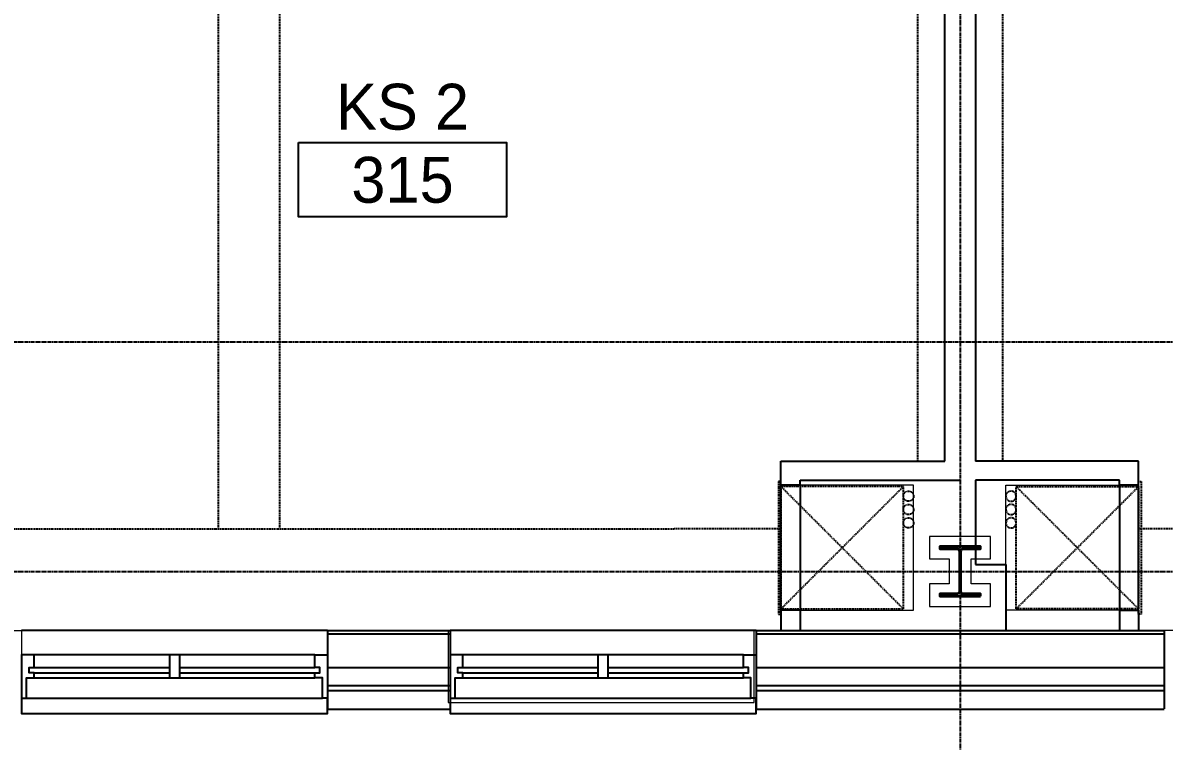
# Model space of a CAD drawing. Header units: inches. Extents: x -6955 to 13123, y -1334 to 3701.
# Drawn here: x 5577.6 to 5801.3, y 1327.3 to 1468.2 of the extents above; entities that cross this region are included whole.
import ezdxf
from ezdxf.enums import TextEntityAlignment as Align

# ---------------------------------------------------------------- set-up
doc = ezdxf.new("R2010")
doc.units = ezdxf.units.IN
doc.header["$MEASUREMENT"] = 0
doc.linetypes.add('CENTER2', pattern=[1.125, 0.75, -0.125, 0.125, -0.125])
doc.linetypes.add('HIDDEN2', pattern=[0.1875, 0.125, -0.0625])
for name, color, linetype, lineweight in [('A-Detl-Hatch', 1, 'Continuous', 18), ('A-Detl-Wide', 2, 'Continuous', 35), ('S-Detl-Hatch', 1, 'Continuous', 18)]:
    doc.layers.add(name, color=color, linetype=linetype, lineweight=lineweight)
for name, color, linetype in [('A-Door-Head', 8, 'Continuous'), ('A-Flor-Soffit', 6, 'HIDDEN2'), ('A-Glaz', 7, 'Continuous'), ('A-Glaz-Sill', 8, 'Continuous'), ('A-Grid(SmallScale)', 11, 'CENTER2'), ('A-HVAC', 6, 'HIDDEN2'), ('A-Tag-Rm(Scale)', 7, 'Continuous'), ('A-Wall-Full', 7, 'Continuous'), ('A-Wall-Hatch', 15, 'Continuous')]:
    doc.layers.add(name, color=color, linetype=linetype)
doc.layers.add('G-Anno-Nplt', color=140, linetype='Continuous', lineweight=18, plot=False)

# ---------------------------------------------------------------- blocks, each defined once
blk = doc.blocks.new('EXTERIOR WINDOW')
at = {"layer": 'A-Glaz'}
for p, q in [((3829.83, -10349.67), (3856.33, -10349.67)), ((3858.33, -10349.67), (3884.83, -10349.67)), ((3829.83, -10350.67), (3856.33, -10350.67)), ((3829.83, -10351.67), (3884.83, -10351.67)), ((3858.33, -10350.67), (3884.83, -10350.67))]:
    blk.add_line(p, q, dxfattribs=at)
for points in [[(3829.83, -10349.67), (3829.83, -10347.17), (3827.33, -10347.17), (3827.33, -10355.67), (3828.33, -10355.67), (3828.33, -10351.67), (3829.83, -10351.67), (3829.83, -10350.67), (3828.83, -10350.67), (3828.83, -10349.67), (3829.83, -10349.67)], [(3884.83, -10349.67), (3884.83, -10347.17), (3887.33, -10347.17), (3887.33, -10355.67), (3886.33, -10355.67), (3886.33, -10351.67), (3884.83, -10351.67), (3884.83, -10350.67), (3885.83, -10350.67), (3885.83, -10349.67), (3884.83, -10349.67)]]:
    blk.add_lwpolyline(points, dxfattribs=at)
blk.add_lwpolyline([(3858.33, -10347.17), (3856.33, -10347.17), (3856.33, -10351.67), (3858.33, -10351.67)], close=True, dxfattribs=at)
at = {"layer": 'A-Glaz-Sill'}
for p, q in [((3887.33, -10342.42), (3827.33, -10342.42)), ((3884.83, -10347.17), (3829.83, -10347.17)), ((3828.33, -10355.67), (3886.33, -10355.67))]:
    blk.add_line(p, q, dxfattribs=at)
blk.add_lwpolyline([(3827.33, -10355.67), (3827.33, -10358.67), (3887.33, -10358.67), (3887.33, -10355.67)], dxfattribs=at)
blk = doc.blocks.new('*U18')
at = {"layer": 'A-Detl-Hatch'}
h = blk.add_hatch(dxfattribs=at)
h.set_pattern_fill('ANSI32', color=256, scale=6, style=0)
h.set_pattern_definition([(45, (0, -4.865), (-1.591, 1.591), []), (45, (1.0607, -4.865), (-1.591, 1.591), [])])
edge = h.paths.add_edge_path()
edge.add_line((3.98, -9.73), (3.98, -9.295))
edge.add_line((3.98, -9.295), (0.645, -9.295))
edge.add_arc((0.645, -8.795), 0.5, 180, 270, ccw=False)
edge.add_line((0.145, -8.795), (0.145, -0.935))
edge.add_arc((0.645, -0.935), 0.5, 90, 180, ccw=False)
edge.add_line((0.645, -0.435), (3.98, -0.435))
edge.add_line((3.98, -0.435), (3.98, 0))
edge.add_line((3.98, 0), (-3.98, 0))
edge.add_line((-3.98, 0), (-3.98, -0.435))
edge.add_line((-3.98, -0.435), (-0.645, -0.435))
edge.add_arc((-0.645, -0.935), 0.5, 0, 90, ccw=False)
edge.add_line((-0.145, -0.935), (-0.145, -8.795))
edge.add_arc((-0.645, -8.795), 0.5, -90, 0, ccw=False)
edge.add_line((-0.645, -9.295), (-3.98, -9.295))
edge.add_line((-3.98, -9.295), (-3.98, -9.73))
edge.add_line((-3.98, -9.73), (3.98, -9.73))
at = {"color": 0, "linetype": 'ByBlock'}
blk.add_lwpolyline([(3.98, -9.73), (3.98, -9.295), (0.645, -9.295, -0.4142136), (0.145, -8.795), (0.145, -0.935, -0.4142136), (0.645, -0.435), (3.98, -0.435), (3.98, 0), (-3.98, 0), (-3.98, -0.435), (-0.645, -0.435, -0.4142136), (-0.145, -0.935), (-0.145, -8.795, -0.4142136), (-0.645, -9.295), (-3.98, -9.295), (-3.98, -9.73)], format="xyb", close=True, dxfattribs=at)
blk = doc.blocks.new('W10X33')
at = {"layer": 'S-Detl-Hatch'}
blk.add_lwpolyline([(13773.78, -7310.28), (13773.78, -7305.84), (13769.95, -7305.84), (13769.95, -7300.98), (13773.78, -7300.98), (13773.78, -7296.55), (13761.82, -7296.55), (13761.82, -7300.98), (13765.66, -7300.98), (13765.66, -7305.84), (13761.82, -7305.84), (13761.82, -7310.28)], close=True, dxfattribs=at)
at = {"layer": 'A-Detl-Wide'}
blk.add_blockref('*U18', (13767.8, -7298.55), dxfattribs=at)
blk = doc.blocks.new('HVAC UNIT NICHE')
at = {"layer": 'A-Door-Head'}
blk.add_lwpolyline([(4, 0), (28.5, 0), (28.5, -3.75), (4, -3.75)], close=True, dxfattribs=at)
at = {"layer": 'A-HVAC'}
for p, q in [((4.25, 0), (28.25, -24)), ((4.25, -24), (28.25, 0))]:
    blk.add_line(p, q, dxfattribs=at)
for points in [[(3.25, 0), (29.25, 0), (29.25, 0.5), (3.25, 0.5)], [(4.25, -24), (28.25, -24), (28.25, 0), (4.25, 0)]]:
    blk.add_lwpolyline(points, close=True, dxfattribs=at)
for centre in [(21.13, -25), (23.75, -25), (26.36, -25)]:
    blk.add_circle(centre, 1, dxfattribs=at)
at = {"layer": 'A-Wall-Full'}
for p, q in [((4, 0), (0, 0)), ((4, -3.75), (4, 0)), ((28.5, 0), (33.25, 0)), ((28.5, -3.75), (28.5, 0)), ((33.25, 0), (33.25, -26)), ((4, -3.75), (0, -3.75)), ((28.5, -3.75), (29.5, -3.75)), ((29.5, -3.75), (29.5, -26))]:
    blk.add_line(p, q, dxfattribs=at)
at = {"layer": 'G-Anno-Nplt'}
blk.add_lwpolyline([(4, 0), (4, -26), (28.5, -26), (28.5, 0)], close=True, dxfattribs=at)
blk = doc.blocks.new('King Studio 2')
at = {"layer": 'A-Flor-Soffit'}
for p, q in [((9.56, 260.64), (188.88, 260.63)), ((78.56, 146.75), (78.56, 260.63)), ((90.56, 146.75), (90.56, 260.63)), ((215.63, 146.75), (215.63, 247.37))]:
    blk.add_line(p, q, dxfattribs=at)
at = {"layer": 'A-Wall-Full'}
for p, q in [((214.88, 251.12), (224, 251.12)), ((214.88, 247.37), (221, 247.37))]:
    blk.add_line(p, q, dxfattribs=at)
blk.add_lwpolyline([(221, 247.37), (221, 84), (215.63, 84), (215.63, 59.9), (221, 59.9), (221, 6)], dxfattribs=at)
at = {"layer": 'G-Anno-Nplt'}
blk.add_line((9.56, 280.62), (214.58, 280.62), dxfattribs=at)
for points in [[(100, 280.62), (40, 280.62), (40, 296.87), (100, 296.87)], [(184, 280.62), (124, 280.62), (124, 296.87), (184, 296.87)], [(123.62, 294.75), (183.62, 294.75), (183.62, 280.62), (123.62, 280.62)]]:
    blk.add_lwpolyline(points, close=True, dxfattribs=at)
at = {"xscale": -1, "rotation": 90}
blk.add_blockref('HVAC UNIT NICHE', (188.88, 280.62), dxfattribs=at)
blk = doc.blocks.new('Rm Tag')
blk.add_lwpolyline([(-0.2124, 0.0759), (0.2124, 0.0759), (0.2124, -0.0759), (-0.2124, -0.0759)], close=True)
for p in [(0, 0.2858), (0, 0.1493), (0, 0)]:
    blk.add_attdef('XXX', text='', height=0.0938).set_placement(p, align=Align.MIDDLE_CENTER)

msp = doc.modelspace()

# ---------------------------------------------------------------- linework, layer by layer
at = {"layer": 'A-Flor-Soffit'}
for p, q in [((5769.6992, 1382.2023), (5769.6992, 1482.8273)), ((5976.2167, 1368.9423), (5796.4517, 1368.9423))]:
    msp.add_line(p, q, dxfattribs=at)
at = {"layer": 'A-Grid(SmallScale)'}
for p, q in [((5761.3342, 3132.3201), (5761.3342, 1223.6428)), ((4537.3342, 1405.5773), (8345.3342, 1405.5773)), ((4537.3342, 1360.5773), (8345.3342, 1360.5773))]:
    msp.add_line(p, q, dxfattribs=at)
at = {"layer": 'A-Wall-Full'}
for p, q in [((5770.4517, 1382.2023), (5764.3342, 1382.2023)), ((5770.4517, 1378.4523), (5764.3342, 1378.4523)), ((5764.3342, 1378.4523), (5764.3342, 1361.9423)), ((5764.3342, 1361.9423), (5770.3142, 1361.9423)), ((5770.3142, 1361.9423), (5770.3142, 1348.9298)), ((5637.3351, 1348.988), (5637.3351, 1333.613)), ((5637.3351, 1348.9523), (5661.3332, 1348.9523)), ((5661.3332, 1348.988), (5661.3332, 1333.613)), ((5721.3339, 1348.988), (5721.3339, 1333.613)), ((5721.3339, 1348.9523), (5801.3345, 1348.9523)), ((5770.7667, 1348.9523), (5796.7542, 1348.9523)), ((5801.3345, 1348.988), (5801.3345, 1333.613)), ((5637.3342, 1333.5773), (5661.3332, 1333.5773)), ((5721.332, 1333.5773), (5801.3345, 1333.5773))]:
    msp.add_line(p, q, dxfattribs=at)
msp.add_lwpolyline([(5764.3342, 1623.5773), (5764.3342, 1569.6823), (5769.6992, 1569.6823), (5769.6992, 1545.5773), (5764.3342, 1545.5773), (5764.3342, 1382.2023)], dxfattribs=at)
at = {"layer": 'A-Wall-Hatch'}
for p, q in [((5637.3351, 1348.3273), (5661.3332, 1348.3273)), ((5721.3339, 1348.3273), (5801.3345, 1348.3273)), ((5637.3351, 1341.7023), (5661.3332, 1341.7023)), ((5721.3339, 1341.7023), (5801.3345, 1341.7023)), ((5637.3351, 1338.2023), (5661.3332, 1338.2023)), ((5721.3339, 1338.2023), (5801.3345, 1338.2023)), ((5637.3351, 1337.2023), (5661.3332, 1337.2023)), ((5721.3339, 1337.2023), (5801.3345, 1337.2023))]:
    msp.add_line(p, q, dxfattribs=at)
at = {"layer": 'G-Anno-Nplt'}
msp.add_line((5976.2167, 1348.9523), (5770.3142, 1348.9523), dxfattribs=at)

# ---------------------------------------------------------------- block references
at = {"xscale": -1}
for name, p, rotation in [('King Studio 2', (5537.3342, 1629.5773), 180), ('HVAC UNIT NICHE', (5796.3142, 1348.9523), 270)]:
    msp.add_blockref(name, p, dxfattribs=dict(at, rotation=rotation))
for name, p in [('W10X33', (-8006.4667, 8663.9901)), ('EXTERIOR WINDOW', (1750.0058, 11691.3754)), ('EXTERIOR WINDOW', (1834.0046, 11691.3754))]:
    msp.add_blockref(name, p)
at = {"layer": 'A-Tag-Rm(Scale)'}
ref = msp.add_blockref('Rm Tag', (5652.0196, 1437.3677), dxfattribs=dict(at, xscale=96, yscale=96, zscale=96))
ref.add_attrib('XXX', 'KS 2', dxfattribs={"layer": '0', "height": 9}).set_placement((5652.0196, 1451.6986), align=Align.MIDDLE_CENTER)
ref.add_attrib('XXX', '315', dxfattribs={"layer": '0', "height": 9}).set_placement((5652.0196, 1437.3677), align=Align.MIDDLE_CENTER)

doc.saveas('drawing.dxf')
